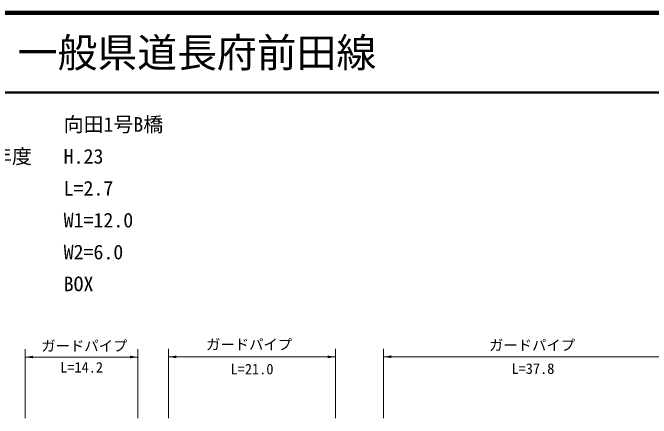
# Model space of a CAD drawing. Units: millimetres, scale not verified. Extents: x 40000 to 680000, y 20000 to 380000.
# Drawn here: x 216112 to 296255, y 329160 to 380000 of the extents above; entities that cross this region are included whole.
import ezdxf
from ezdxf.enums import TextEntityAlignment as Align

# ---------------------------------------------------------------- set-up
doc = ezdxf.new("R2010")
doc.units = ezdxf.units.MM
doc.header["$LTSCALE"] = 1000
for name, color, linetype, lineweight in [('M-STR-HTXT', 7, 'Continuous', 13), ('M-TTL', 2, 'Continuous', 140), ('M-TTL-LINE', 7, 'Continuous', 50)]:
    doc.layers.add(name, color=color, linetype=linetype, lineweight=lineweight)
doc.layers.add('M-TTL-TXT', color=7, linetype='Continuous')
doc.styles.add('ＭＳ ゴシック', font='')
doc.styles.get('ＭＳ ゴシック').set_extended_font_data('MS Gothic')

# ---------------------------------------------------------------- blocks, each defined once
blk = doc.blocks.new('filled_arrow')
at = {"color": 0, "linetype": 'Continuous', "lineweight": -2}
blk.add_solid([(7.5, 1.25), (0, 0), (7.5, -1.25)], dxfattribs=at)

msp = doc.modelspace()

# ---------------------------------------------------------------- linework, layer by layer
at = {"layer": 'M-STR-HTXT'}
for p, q in [((217668, 329160), (217668, 337832)), ((231831, 329160), (231831, 337832)), ((235650, 329160), (235650, 337854)), ((256638, 329160), (256638, 337854)), ((262630, 329160), (262630, 337872)), ((217668, 336832), (231831, 336832)), ((235650, 336854), (256638, 336854)), ((262630, 336872), (300175, 336872))]:
    msp.add_line(p, q, dxfattribs=at)
at = {"layer": 'M-TTL'}
msp.add_line((680000, 380000), (40000, 380000), dxfattribs=at)
at = {"layer": 'M-TTL-LINE'}
msp.add_line((40000, 370000), (680000, 370000), dxfattribs=at)

# ---------------------------------------------------------------- block references
at = {"layer": 'M-STR-HTXT', "xscale": 133, "yscale": 133}
for p in [(217668, 336832), (235650, 336854), (262630, 336872)]:
    msp.add_blockref('filled_arrow', p, dxfattribs=at)
at = {"layer": 'M-STR-HTXT', "xscale": 133, "yscale": 133, "rotation": 180}
for p in [(231831, 336832), (256638, 336854)]:
    msp.add_blockref('filled_arrow', p, dxfattribs=at)

# ---------------------------------------------------------------- texts
at = {"layer": 'M-STR-HTXT', "style": 'ＭＳ ゴシック'}
for s, height, p in [('向田1号B橋', 1833, (222500, 366000)), ('架設年度', 1833, (208500, 362000)), ('H.23', 1833, (222500, 362000)), ('L=2.7', 1833, (222500, 358000)), ('W1=12.0', 1833, (222500, 354000)), ('W2=6.0', 1833, (222500, 350000)), ('BOX', 1833, (222500, 346000)), ('ガードパイプ', 1320, (219693, 338228)), ('ガードパイプ', 1320, (240373, 338408)), ('ガードパイプ', 1320, (275889, 338318))]:
    msp.add_text(s, height=height, dxfattribs=at).set_placement(p, align=Align.MIDDLE_LEFT)
for s, p in [('L=14.2', (224749, 334487)), ('L=21.0', (246144, 334267)), ('L=37.8', (281403, 334323))]:
    msp.add_text(s, height=1320, dxfattribs=at).set_placement(p, align=Align.BOTTOM_CENTER)
at = {"layer": 'M-TTL-TXT', "style": 'ＭＳ ゴシック'}
msp.add_text('一般県道長府前田線', height=3666, dxfattribs=at).set_placement((216734, 375000), align=Align.MIDDLE_LEFT)

doc.saveas('drawing.dxf')
